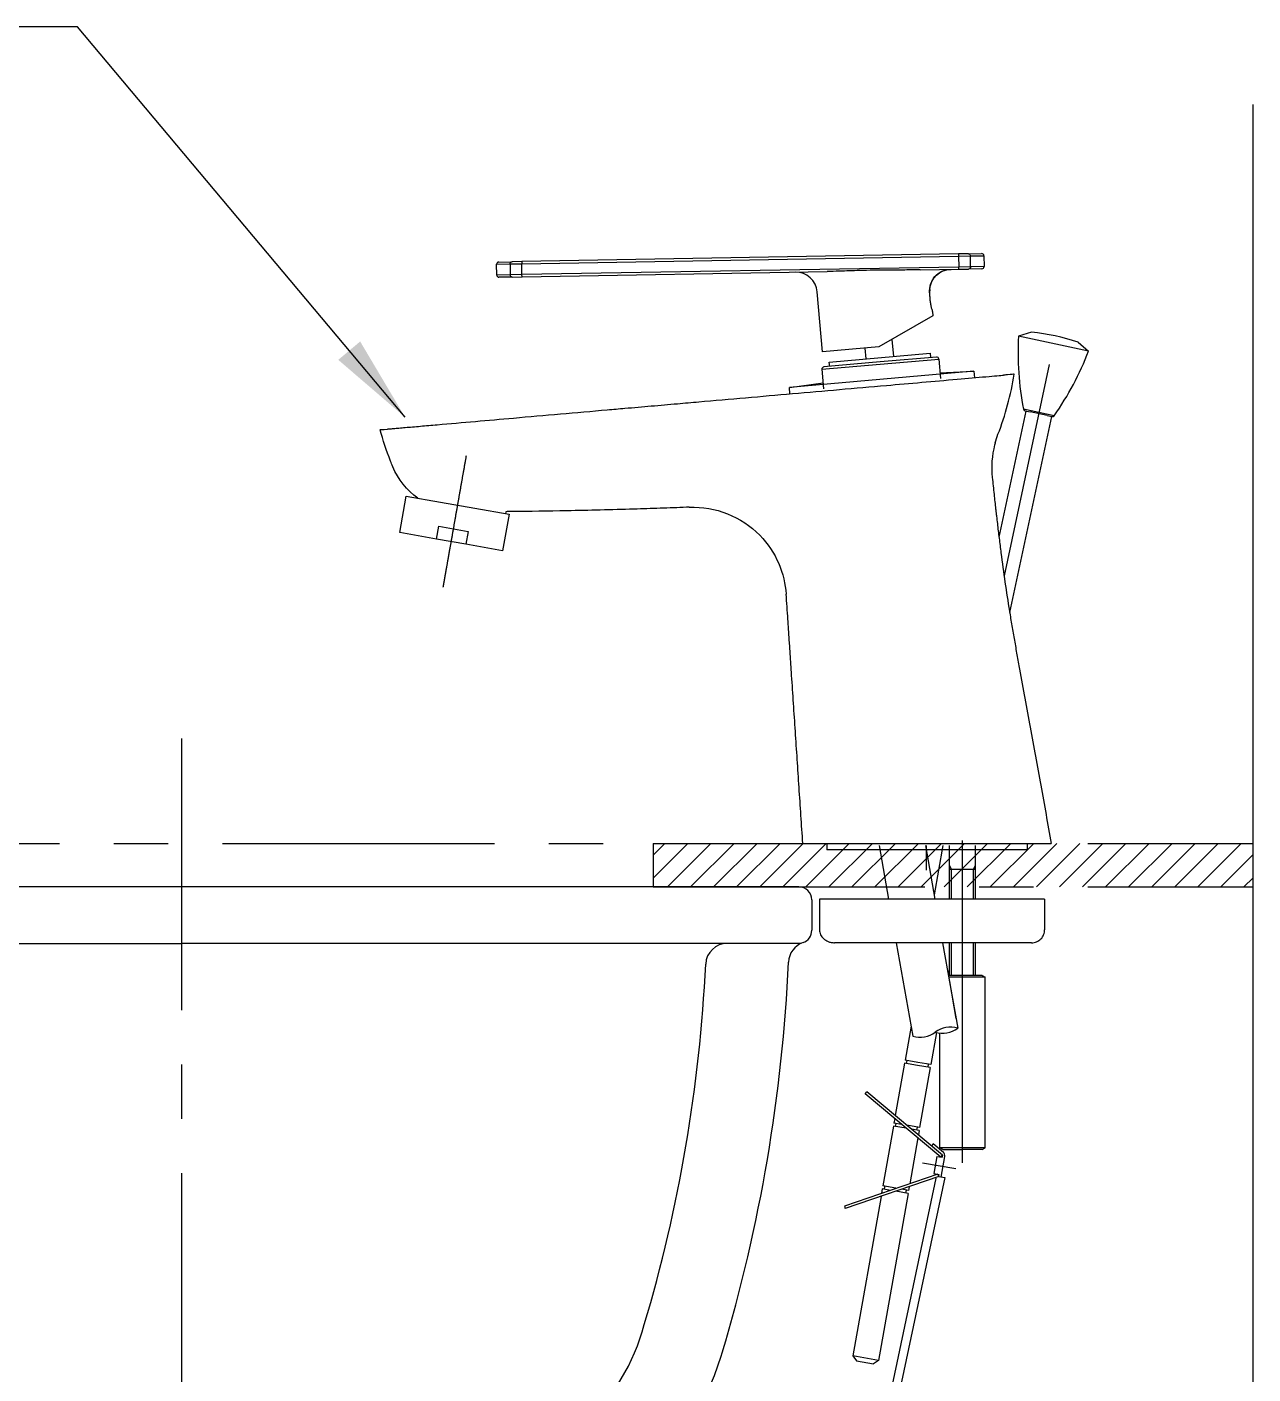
# Model space of a CAD drawing. Extents: x 283 to 7722, y -137 to 2100.
# Drawn here: x 6076.2 to 6358.2, y 697.1 to 1007 of the extents above; entities that cross this region are included whole.
import ezdxf

# ---------------------------------------------------------------- set-up
doc = ezdxf.new("R2010")
doc.units = 0
doc.header["$LTSCALE"] = 50
doc.header["$MEASUREMENT"] = 0
doc.linetypes.add('CENTER', pattern=[2, 1.25, -0.25, 0.25, -0.25])
doc.layers.get('0').update_dxf_attribs({"linetype": 'CONTINUOUS'})
for name, color, linetype in [('1', 1, 'CENTER'), ('3', 3, 'CONTINUOUS'), ('5', 5, 'CONTINUOUS'), ('7', 7, 'CONTINUOUS')]:
    doc.layers.add(name, color=color, linetype=linetype)
doc.styles.get("Standard").update_dxf_attribs({"font": 'NanumGothic.ttf'})
doc.dimstyles.get("Standard").update_dxf_attribs({"dimtxt": 2.5, "dimasz": 2, "dimexe": 2, "dimexo": 1, "dimgap": 2, "dimtad": 1, "dimdec": 0, "dimlfac": 10, "dimrnd": 1, "dimzin": 0, "dimdsep": 46, "dimtxsty": 'Standard', "dimcen": 0, "dimclrd": 7, "dimclre": 7, "dimclrt": 2, "dimadec": 0, "dimazin": 0, "dimtfac": 1, "dimtdec": 0, "dimtofl": 0, "dimtmove": 0, "dimatfit": 3, "dimfxl": 0, "dimtolj": 1, "dimtzin": 0, "dimarcsym": 0})

msp = doc.modelspace()

# ---------------------------------------------------------------- hatches: boundary and pattern name
h = msp.add_hatch()
h.set_pattern_fill('ANSI31', color=256, scale=30, style=0)
h.set_pattern_definition([(45, (3855.2243, 0), (-2.6516504, 2.6516504), [])])
h.paths.add_polyline_path([(6220.22427, 809.14283), (6358.22427, 809.14283), (6358.22427, 819.14283), (6220.22427, 819.14283)])
h.paths.add_polyline_path([(5755.22427, 809.14283), (5921.22427, 809.14283), (5921.22427, 819.14283), (5755.22427, 819.14283)])

# ---------------------------------------------------------------- linework, layer by layer
at = {"ltscale": 0.5}
for p, q in [((6260.16015, 819.14283), (6260.16015, 817.66431)), ((6306.28838, 819.14283), (6306.28838, 817.66431))]:
    msp.add_line(p, q, dxfattribs=at)
at = {"layer": '1', "color": 7, "linetype": 'Continuous'}
for p, q in [((6290.50141, 954.73344), (6190.02001, 952.97954)), ((6292.74262, 954.77257), (6290.50141, 954.73344)), ((6290.50141, 954.73344), (6290.51014, 954.23352)), ((6292.74262, 954.77257), (6295.80225, 954.82597)), ((6184.22798, 952.37836), (6187.33929, 952.43267)), ((6184.27161, 949.87874), (6184.22798, 952.37836)), ((6184.71917, 952.88701), (6187.77881, 952.94042)), ((6187.33929, 952.43267), (6190.02874, 952.47961)), ((6187.33929, 952.43267), (6187.38292, 949.93305)), ((6190.02001, 952.97954), (6187.77881, 952.94042)), ((6190.02001, 952.97954), (6190.02874, 952.47961)), ((6190.02874, 952.47961), (6290.51014, 954.23352)), ((6190.07237, 949.97999), (6190.02874, 952.47961)), ((6290.55377, 951.7339), (6190.07237, 949.97999)), ((6290.51014, 954.23352), (6293.19958, 954.28047)), ((6290.51014, 954.23352), (6290.55377, 951.7339)), ((6293.24322, 951.78085), (6290.55377, 951.7339)), ((6290.5625, 951.23398), (6290.55377, 951.7339)), ((6293.19958, 954.28047), (6296.3109, 954.33478)), ((6293.24322, 951.78085), (6293.19958, 954.28047)), ((6296.35453, 951.83516), (6293.24322, 951.78085)), ((6296.3109, 954.33478), (6296.35453, 951.83516)), ((6187.38292, 949.93305), (6184.27161, 949.87874)), ((6187.83989, 949.44095), (6184.78026, 949.38754)), ((6190.07237, 949.97999), (6187.38292, 949.93305)), ((6187.83989, 949.44095), (6190.08109, 949.48007)), ((6190.08109, 949.48007), (6190.07237, 949.97999)), ((6190.08109, 949.48007), (6260.27173, 950.70525)), ((6281.65128, 951.07844), (6290.5625, 951.23398)), ((6290.5625, 951.23398), (6292.8037, 951.2731)), ((6295.86333, 951.3265), (6292.8037, 951.2731)), ((6259.19459, 932.2282), (6257.98853, 946.01347)), ((6284.56731, 940.53319), (6272.14512, 933.36123)), ((6284.48211, 941.50712), (6284.56731, 940.53319)), ((6272.14512, 933.36123), (6259.19459, 932.2282)), ((6269.22373, 930.61075), (6269.0071, 933.08679)), ((6275.15511, 935.09904), (6275.49975, 931.15983)), ((6272.44889, 929.88909), (6259.49836, 928.75606)), ((6260.75607, 929.86992), (6283.96741, 931.90065)), ((6260.84323, 928.87372), (6260.75607, 929.86992)), ((6285.39943, 931.02212), (6272.44889, 929.88909)), ((6272.49247, 929.39099), (6285.9411, 930.56759)), ((6283.96741, 931.90065), (6284.05456, 930.90445)), ((6285.9411, 930.56759), (6286.3333, 926.08472)), ((6294.01647, 927.76072), (6251.57857, 924.04789)), ((6259.04384, 928.21439), (6272.49247, 929.39099)), ((6259.04384, 928.21439), (6259.43605, 923.73151)), ((6286.21736, 927.41016), (6294.01647, 927.76072)), ((6294.01647, 927.76072), (6294.14643, 926.27518)), ((6251.57857, 924.04789), (6259.32007, 925.05696)), ((6251.70854, 922.56235), (6251.57857, 924.04789)), ((6161.98638, 890.64003), (6163.46238, 899.0109)), ((6163.46238, 899.0109), (6187.09777, 894.84334)), ((6187.09777, 894.84334), (6185.62176, 886.47248)), ((6186.39293, 895.45302), (6186.30992, 894.98227)), ((6170.42832, 889.15149), (6161.98638, 890.64003)), ((6170.42832, 889.15149), (6170.94926, 892.10592)), ((6170.94926, 892.10592), (6177.70077, 890.91544)), ((6177.70077, 890.91544), (6177.17982, 887.96102)), ((6177.17982, 887.96102), (6170.42832, 889.15149)), ((6185.62176, 886.47248), (6177.17982, 887.96102)), ((6306.28838, 817.66431), (6260.16015, 817.66431))]:
    msp.add_line(p, q, dxfattribs=at)
at = {"layer": '1', "color": 1}
msp.add_line((6111.72427, 843.26651), (6111.72427, 650.14283), dxfattribs=at)
at = {"layer": '1'}
for p, q in [((5921.22427, 819.14283), (6220.22427, 819.14283)), ((6220.22427, 819.14283), (6358.22427, 819.14283)), ((6220.22427, 819.14283), (6220.22427, 809.14283)), ((6358.22427, 809.14283), (6358.22427, 819.14283)), ((6220.22427, 809.14283), (6358.22427, 809.14283))]:
    msp.add_line(p, q, dxfattribs=at)
at = {"layer": '1', "color": 7, "linetype": 'Continuous'}
for centre, radius, start, end in [((6295.81098, 954.32605), 0.5, 1.0002091, 90.9999907), ((6184.7279, 952.38708), 0.5, 90.9999907, 181.0002091), ((6295.85461, 951.82643), 0.5, 270.9999907, 1.0002091), ((6184.77153, 949.88746), 0.5, 181.0002091, 270.9999907), ((6253.00756, 945.5777), 5, 4.76016, 90.9999907), ((6285.443, 930.52401), 0.5, 5.0001416, 95.0001492), ((6259.54194, 928.25797), 0.5, 95.0001492, 185.0001416), ((6319.61811, 905.51988), 21.5, 165.6452533, 185.9284674)]:
    msp.add_arc(centre, radius, start, end, dxfattribs=at)
at = {"layer": '1', "color": 7, "linetype": 'Continuous', "extrusion": (0, 0, -1)}
msp.add_arc((-6176.04833, 912.35196), 17, 305.6564317, 337.3248726, dxfattribs=at)
for centre, major_axis, ratio, start_param, end_param in [((6292.75134, 954.27264), (0.00873, -0.49992), 0.896618, 3.141592654, 4.71238898), ((6187.78753, 952.4405), (-0.00873, 0.49992), 0.896618, 4.71238898, 6.283185307), ((6292.79497, 951.77302), (0.00873, -0.49992), 0.896618, 4.71238898, 6.283185307), ((6187.83116, 949.94087), (-0.00873, 0.49992), 0.896618, 3.141592654, 4.71238898), ((6288.70236, 946.20075), (-0.08726, 4.99924), 0.978413, 4.644078119, 6.283185307), ((6288.85343, 946.20339), (0.08726, -4.99924), 0.999997, 1.661177217, 3.141787889), ((6319.61688, 905.51545), (-20.71889, 5.74262), 0.999735, 0.000012834, 0.097610156), ((6229.39029, 874.99171), (-19.98137, 7.93692), 1, 1.153488925, 1.989306429)]:
    msp.add_ellipse(centre, major_axis=major_axis, ratio=ratio, start_param=start_param, end_param=end_param, dxfattribs=at)
at = {"layer": '1', "color": 7, "linetype": 'Continuous'}
for points, knots in [([(6281.65128, 951.07844), (6280.30338, 951.05491), (6278.95335, 951.05271), (6275.97075, 951.04766), (6274.33739, 951.04646), (6272.12947, 951.02392), (6271.55479, 951.01624), (6269.89326, 950.98798), (6268.80644, 950.96173), (6266.16705, 950.88453), (6264.61458, 950.82767), (6262.13229, 950.74859), (6261.2017, 950.72149), (6260.27173, 950.70525)], [0, 0, 0, 0, 0.18944166, 0.18944166, 0.418460024, 0.418460024, 0.499035031, 0.499035031, 0.651443505, 0.651443505, 0.869303726, 0.869303726, 1, 1, 1, 1]), ([(6283.8284, 945.77434), (6283.82458, 945.56515), (6283.82566, 945.34221), (6283.84382, 944.78965), (6283.86829, 944.44721), (6283.94169, 943.79333), (6283.99096, 943.47259), (6284.10136, 942.88505), (6284.16382, 942.61072), (6284.28304, 942.13878), (6284.34101, 941.93657), (6284.43074, 941.63714), (6284.46344, 941.53605), (6284.48278, 941.47615), (6284.48543, 941.46788), (6284.48541, 941.46789)], [0, 0, 0, 0, 0.114939374, 0.114939374, 0.279353996, 0.279353996, 0.440312112, 0.440312112, 0.602680747, 0.602680747, 0.769066054, 0.769066054, 0.935926829, 0.935926829, 1, 1, 1, 1]), ([(6283.86882, 946.59469), (6283.85586, 946.43194), (6283.84422, 946.24943), (6283.83292, 945.9637), (6283.83015, 945.87022), (6283.8284, 945.77434)], [0, 0, 0, 0, 0.685433532, 0.685433532, 1, 1, 1, 1]), ([(6290.18995, 925.92904), (6292.51317, 926.13231), (6294.81902, 926.33404), (6298.74261, 926.6773), (6300.2204, 926.8066), (6300.85812, 926.86239)], [0, 0, 0, 0, 0.5, 0.5, 1, 1, 1, 1]), ([(6299.55611, 913.24936), (6300.40796, 915.45933), (6301.15321, 917.73111), (6302.40877, 922.34641), (6302.92006, 924.70009), (6303.3087, 927.07679)], [0, 0, 0, 0, 0.496999027, 0.496999027, 1, 1, 1, 1]), ([(6303.3087, 927.07679), (6303.30892, 927.07681), (6303.30342, 927.07633), (6303.19662, 927.06698), (6302.68633, 927.02234), (6301.50166, 926.91869), (6301.19711, 926.89205), (6300.85812, 926.86239)], [0, 0, 0, 0, 0.083269735, 0.083269735, 0.791492061, 0.791492061, 1, 1, 1, 1]), ([(6225.84587, 920.29967), (6227.46946, 920.44172), (6236.28412, 921.2129), (6252.29808, 922.61394), (6272.12352, 924.34844), (6284.75343, 925.45341), (6290.18994, 925.92904)], [0, 0, 0, 0, 0.075727638, 0.41110137, 0.746475102, 1, 1, 1, 1]), ([(6170.58744, 915.46518), (6176.42879, 915.97623), (6189.45999, 917.11632), (6203.8524, 918.37549), (6212.3998, 919.12329), (6213.75589, 919.24193)], [0, 0, 0, 0, 0.40612002, 0.90577848, 1, 1, 1, 1]), ([(6213.75589, 919.24193), (6214.76345, 919.33008), (6216.77878, 919.5064), (6218.79345, 919.68266), (6220.80821, 919.85893), (6222.82307, 920.03521), (6224.83856, 920.21155), (6225.84587, 920.29967)], [0, 0, 0, 0, 0.25, 0.5, 0.5, 0.75, 1, 1, 1, 1]), ([(6160.36233, 905.79838), (6160.18146, 906.23131), (6159.05148, 909.01464), (6158.10241, 911.86929), (6157.43516, 914.31451)], [0, 0, 0, 0, 0.156198051, 1, 1, 1, 1]), ([(6159.05553, 914.45627), (6159.12864, 914.46267), (6159.30247, 914.47788), (6159.75909, 914.51783), (6160.529, 914.58519), (6161.74135, 914.69125), (6163.20101, 914.81895), (6164.86248, 914.96431), (6166.67885, 915.12323), (6168.60259, 915.29153), (6169.92456, 915.40719), (6170.58739, 915.46518)], [0, 0, 0, 0, 0.062499865, 0.125000071, 0.250000481, 0.375000892, 0.500001303, 0.625001713, 0.750002124, 0.875002535, 1, 1, 1, 1]), ([(6298.23309, 903.29927), (6298.36677, 902.01191), (6298.56298, 900.16283), (6298.82741, 897.75264), (6298.98474, 896.34845), (6299.11267, 895.22534), (6299.24201, 894.10239), (6299.4064, 892.69902), (6299.60826, 891.01552), (6299.81492, 889.33262), (6300.0266, 887.65033), (6300.46043, 884.28708), (6301.15209, 879.24748), (6302.00431, 873.66012), (6302.65143, 869.75706), (6303.03582, 867.52923), (6303.42567, 865.30236), (6303.91908, 862.51984), (6305.12305, 855.84533), (6306.98408, 845.84365), (6309.0374, 834.72792), (6310.60373, 825.82161), (6311.39071, 821.36915), (6311.78374, 819.14283)], [0, 0, 0, 0, 0.045535933, 0.065420601, 0.085305269, 0.095247603, 0.105189937, 0.125074605, 0.144959274, 0.164843942, 0.18472861, 0.204613278, 0.28415195, 0.363690622, 0.403459958, 0.423344626, 0.443229294, 0.48299863, 0.522767967, 0.681845311, 0.840922656, 0.920461328, 1, 1, 1, 1]), ([(6215.78653, 896.03157), (6210.65595, 895.87689), (6205.52451, 895.75034), (6196.11743, 895.56997), (6191.84126, 895.51227), (6187.56641, 895.4659)], [0, 0, 0, 0, 0.545543874, 0.545543874, 1, 1, 1, 1]), ([(6227.93234, 896.45119), (6226.92034, 896.41195), (6224.89627, 896.33551), (6222.87204, 896.2633), (6220.84774, 896.19327), (6218.82336, 896.12543), (6216.79883, 896.06209), (6215.78653, 896.03157)], [0, 0, 0, 0, 0.25, 0.5, 0.5, 0.75, 1, 1, 1, 1]), ([(6244.76264, 890.02304), (6246.62495, 888.11847), (6248.10631, 885.87451), (6250.12964, 881.20492), (6250.67595, 878.78883), (6250.83705, 876.50378)], [0, 0, 0, 0, 0.5, 0.5, 1, 1, 1, 1]), ([(6254.66482, 819.14283), (6254.52218, 821.29026), (6254.23692, 825.5851), (6253.6664, 834.17479), (6252.95325, 844.91191), (6252.31136, 854.57531), (6251.88424, 861.01764), (6251.70631, 863.70194), (6251.56395, 865.84938), (6251.42115, 867.99679), (6251.18283, 871.54854), (6250.97389, 874.56299), (6250.83705, 876.50378)], [0, 0, 0, 0, 0.112308708, 0.224617416, 0.449234832, 0.673852248, 0.730006602, 0.786160956, 0.814238133, 0.84231531, 0.898469664, 1, 1, 1, 1]), ([(6254.66481, 819.14283), (6254.66482, 819.14283), (6254.70745, 819.14283), (6254.87761, 819.14283), (6255.03702, 819.14283), (6255.30682, 819.14283), (6255.50751, 819.14283), (6255.91307, 819.14283), (6256.6459, 819.14283), (6257.7637, 819.14283), (6259.10917, 819.14283), (6260.67169, 819.14283), (6262.43747, 819.14283), (6264.39208, 819.14283), (6267.22799, 819.14283), (6270.37441, 819.14283), (6273.7544, 819.14283), (6275.94682, 819.14283), (6277.73784, 819.14283), (6279.54989, 819.14283), (6282.76597, 819.14283), (6286.49883, 819.14283), (6290.1833, 819.14283), (6293.7981, 819.14283), (6298.1157, 819.14283), (6302.75116, 819.14283), (6306.62658, 819.14283), (6309.06317, 819.14283), (6310.28672, 819.14283), (6310.84128, 819.14283), (6311.52604, 819.14283), (6311.78373, 819.14283), (6311.78374, 819.14283)], [0, 0, 0, 0, 0.031250001, 0.031250001, 0.062500002, 0.070312502, 0.078125002, 0.093750003, 0.125000004, 0.156250004, 0.187500005, 0.218750006, 0.250000007, 0.281250008, 0.312500009, 0.375000011, 0.406250011, 0.437500012, 0.453125013, 0.468750013, 0.500000014, 0.562500016, 0.593750017, 0.625000018, 0.687500019, 0.750000021, 0.812500023, 0.875000025, 0.906250026, 0.921875026, 0.937500027, 1, 1, 1, 1])]:
    msp.add_open_spline(points, degree=3, knots=knots, dxfattribs=at)
for points, degree in [([(6157.43515, 914.3145), (6157.43516, 914.31451), (6157.97813, 914.36201), (6159.05553, 914.45627)], 3), ([(6298.8981, 911.25845), (6298.78905, 910.84907)], 1), ([(6298.23309, 903.29928), (6298.23309, 903.29927), (6298.23294, 903.29777), (6298.23263, 903.29479)], 3), ([(6298.23309, 903.29928), (6298.23309, 903.29927), (6298.23294, 903.29777), (6298.23263, 903.29479)], 3), ([(6228.54763, 896.47519), (6228.34254, 896.46715), (6228.13744, 896.45915), (6227.93234, 896.45119)], 3), ([(6187.56643, 895.46462), (6187.17517, 895.46069), (6186.78403, 895.45683), (6186.39293, 895.45299)], 3)]:
    msp.add_open_spline(points, degree=degree, dxfattribs=at)
at = {"layer": '1', "color": 1, "linetype": 'CENTER'}
msp.add_open_spline([(6171.96266, 878.11312), (6172.8309, 883.03715), (6177.29971, 908.38106)], degree=1, knots=[0, 0, 0.162681685, 1, 1], dxfattribs=at)
at = {"layer": '3', "color": 7}
for p, q in [((6253.72427, 809.14283), (5884.72427, 809.14283)), ((6256.72427, 806.14283), (6256.72427, 799.14283)), ((5884.72427, 796.14283), (6111.72427, 796.14283)), ((6254.29248, 796.14283), (6111.72427, 796.14283))]:
    msp.add_line(p, q, dxfattribs=at)
for centre, radius, start, end in [((6253.72427, 806.14283), 3, 360, 90), ((6253.72427, 799.14283), 3, 289.1764478, 360), ((6237.31504, 791.14283), 5, 90, 177.4856736), ((6256.3521, 791.58674), 5, 109.1764478, 177.6525171), ((5882.52806, 808.22079), 350.19782, 343.4446105, 357.2407006), ((5881.38902, 808.32822), 370.33666, 343.3074241, 357.4407157), ((6169.94129, 721.48433), 50, 282.9827721, 344.8710028), ((6169.94129, 721.48433), 69, 282.9827721, 344.8710028)]:
    msp.add_arc(centre, radius, start, end, dxfattribs=at)
at = {"layer": '5'}
for p, q in [((6358.22427, 819.14283), (6358.22427, 989.14283)), ((6358.22427, 59.14283), (6358.22427, 809.14283))]:
    msp.add_line(p, q, dxfattribs=at)
at = {"layer": '7'}
for p, q in [((6307.2585, 936.73641), (6304.25673, 935.84095)), ((6307.2585, 936.73641), (6307.28882, 936.72997)), ((6320.39616, 932.4104), (6304.25673, 935.84095)), ((6317.9878, 934.45583), (6318.01812, 934.44938)), ((6318.01812, 934.44938), (6320.39616, 932.4104)), ((6311.30503, 929.32033), (6300.96486, 880.67362)), ((6305.96146, 918.60997), (6299.78723, 889.56253)), ((6311.83034, 917.3625), (6302.24165, 872.25125)), ((6312.50988, 917.53088), (6305.40915, 919.04019)), ((6305.79629, 918.64508), (6306.93961, 918.40206)), ((6310.8522, 917.57042), (6306.93961, 918.40206)), ((6310.8522, 917.57042), (6311.99552, 917.3274)), ((6272.21947, 818.64283), (6274.40053, 806.27346)), ((6282.88145, 818.64283), (6285.06251, 806.27346)), ((6283.12817, 813.01189), (6283.12817, 818.64283)), ((6286.88321, 818.64283), (6284.88233, 807.29529)), ((6288.3944, 806.27346), (6288.3944, 818.64283)), ((6288.3944, 806.27346), (6288.3944, 818.64283)), ((6291.3944, 745.64006), (6291.3944, 819.80057)), ((6294.3944, 806.27346), (6294.3944, 818.64283)), ((6294.3944, 806.27346), (6294.3944, 818.64283)), ((6288.8944, 813.20538), (6288.3944, 814.07141)), ((6288.3944, 813.20538), (6294.3944, 813.20538)), ((6288.8944, 806.27346), (6288.8944, 813.20538)), ((6293.8944, 813.20538), (6294.3944, 814.07141)), ((6293.8944, 806.27346), (6293.8944, 813.20538)), ((6258.50442, 806.27346), (6258.50442, 799.27346)), ((6310.28438, 806.27346), (6258.50442, 806.27346)), ((6310.28438, 806.27346), (6310.28438, 799.27346)), ((6307.28438, 796.27346), (6261.97108, 796.27346)), ((6276.1638, 796.27346), (6279.95313, 774.78307)), ((6286.82578, 796.27346), (6290.29361, 776.60638)), ((6288.3944, 788.72674), (6288.3944, 796.27346)), ((6288.8944, 788.72674), (6288.8944, 796.27346)), ((6293.8944, 788.72674), (6293.8944, 796.27346)), ((6294.3944, 788.72674), (6294.3944, 796.27346)), ((6287.92861, 790.01898), (6289.89182, 778.88505)), ((6295.8944, 788.72674), (6288.15647, 788.72674)), ((6296.59055, 788.32482), (6288.22734, 788.32482)), ((6295.8944, 788.72674), (6296.59055, 788.32482)), ((6296.59055, 749.12867), (6296.59055, 788.32482)), ((6279.55134, 777.06174), (6278.17916, 769.27973)), ((6285.38944, 775.61863), (6284.08801, 768.23784)), ((6286.19825, 749.12867), (6286.19825, 775.4695)), ((6281.13359, 768.75878), (6278.17916, 769.27973)), ((6278.55001, 768.50354), (6278.67157, 769.1929)), ((6284.08801, 768.23784), (6281.13359, 768.75878)), ((6278.05761, 768.59036), (6275.92608, 756.50185)), ((6281.01203, 768.06942), (6278.05761, 768.59036)), ((6283.96645, 767.54847), (6281.01203, 768.06942)), ((6283.96645, 767.54847), (6281.53538, 753.76117)), ((6283.47405, 767.6353), (6283.5956, 768.32466)), ((6268.98997, 761.51902), (6269.37483, 761.97933)), ((6286.39349, 746.96799), (6268.98997, 761.51902)), ((6286.77835, 747.42829), (6269.37483, 761.97933)), ((6275.50498, 754.11369), (6273.07391, 740.32638)), ((6278.4594, 753.59274), (6275.50498, 754.11369)), ((6275.80589, 755.82025), (6275.62653, 754.80305)), ((6277.39556, 754.49113), (6275.62653, 754.80305)), ((6275.99738, 754.02686), (6276.11894, 754.71623)), ((6278.47291, 753.59036), (6278.4594, 753.59274)), ((6281.53538, 753.76117), (6278.58096, 754.28211)), ((6281.41383, 753.0718), (6279.6583, 753.38135)), ((6280.92142, 753.15862), (6281.04298, 753.84799)), ((6281.11565, 751.38077), (6279.25391, 740.82233)), ((6281.41383, 753.0718), (6281.23584, 752.06237)), ((6284.64867, 749.991), (6284.26381, 749.53069)), ((6286.98568, 748.03703), (6284.64867, 749.991)), ((6285.49007, 747.12728), (6284.79548, 743.18805)), ((6285.49007, 747.12728), (6286.68803, 746.91605)), ((6296.59055, 749.12867), (6286.19825, 749.12867)), ((6286.8944, 748.72674), (6286.19825, 749.12867)), ((6286.39349, 746.96799), (6286.77835, 747.42829)), ((6286.494, 742.36039), (6287.32905, 747.09621)), ((6286.77835, 747.42829), (6286.68803, 746.91605)), ((6286.8944, 748.72674), (6287.8944, 748.72674)), ((6287.8944, 748.72674), (6291.3944, 748.72674)), ((6295.8944, 748.72674), (6291.3944, 748.72674)), ((6295.8944, 748.72674), (6296.59055, 749.12867)), ((6282.20288, 745.67605), (6289.88604, 744.3213)), ((6285.29536, 742.12683), (6246.72879, 559.81576)), ((6287.31984, 742.23522), (6248.64265, 559.4109)), ((6285.70384, 743.03049), (6264.24162, 735.6828)), ((6285.93641, 742.47593), (6264.43596, 735.11514)), ((6284.79548, 743.18805), (6285.99344, 742.97682)), ((6285.70384, 743.03049), (6285.89817, 742.46284)), ((6285.90311, 742.46458), (6285.99344, 742.97682)), ((6285.94111, 742.47833), (6287.31984, 742.23522)), ((6272.65093, 737.92758), (6266.18007, 701.22951)), ((6278.8612, 738.59513), (6272.08892, 700.18762)), ((6272.95235, 739.63701), (6272.76994, 738.60251)), ((6274.82644, 739.30656), (6272.95235, 739.63701)), ((6276.02833, 739.80544), (6273.07391, 740.32638)), ((6273.44476, 739.55019), (6273.56631, 740.23956)), ((6276.19683, 739.77572), (6276.02833, 739.80544)), ((6278.8612, 738.59513), (6276.04913, 739.09097)), ((6278.98275, 739.28449), (6277.41953, 739.56013)), ((6278.36879, 738.68195), (6278.49035, 739.37132)), ((6279.13491, 740.1474), (6278.98275, 739.28449)), ((6264.24162, 735.6828), (6264.43596, 735.11514)), ((6266.18007, 701.22951), (6266.99123, 700.07106)), ((6272.08892, 700.18762), (6266.18007, 701.22951)), ((6266.99123, 700.07106), (6270.93046, 699.37646)), ((6272.08892, 700.18762), (6270.93046, 699.37646))]:
    msp.add_line(p, q, dxfattribs=at)
for centre, radius, start, end in [((6302.3051, 886.97896), 50, 71.7204194, 84.2795806), ((6374.16177, 932.19608), 70, 177.01529, 190.8326711), ((6255.05223, 957.5136), 70, 325.1673289, 338.98471), ((6305.90024, 919.13416), 0.5, 190.8326711, 258), ((6312.09947, 917.81647), 0.5, 258, 325.1673289), ((6281.65696, 780.23695), 5.71383, 252.6508559, 307.3491441), ((6288.58979, 771.1525), 5.71383, 72.6508559, 127.3491441), ((6286.8272, 781.14861), 5.71383, 252.6508559, 307.3491441), ((6286.34424, 747.26986), 1, 350, 50.1010982)]:
    msp.add_arc(centre, radius, start, end, dxfattribs=at)
for points in [[(6258.50442, 799.27346), (6258.56951, 798.68974), (6258.76093, 798.13168), (6259.064, 797.62756), (6259.46147, 797.19203), (6259.93215, 796.83715), (6260.48939, 796.55456), (6261.1642, 796.35331), (6261.97108, 796.27346)], [(6307.28438, 796.27346), (6307.86835, 796.33084), (6308.43156, 796.50146), (6308.95066, 796.77876), (6309.40568, 797.15212), (6309.77904, 797.60713), (6310.05636, 798.12624), (6310.22699, 798.68945), (6310.28438, 799.27346)]]:
    msp.add_spline(points, degree=3, dxfattribs=at)

# ---------------------------------------------------------------- leaders
msp.add_leader([(6163.18771, 917.17281), (6087.85268, 1006.96897), (5963.24521, 1006.96897)], dimstyle='Standard', override={"dimtxt": 20, "dimasz": 20, "dimexe": 10, "dimexo": 8, "dimgap": 10, "dimtad": 0, "dimtoh": 1, "dimdec": 4, "dimlfac": 1, "dimzin": 8, "dimclrd": 3, "dimclre": 3, "dimtdec": 4, "dimarcsym": 1})

doc.saveas('drawing.dxf')
